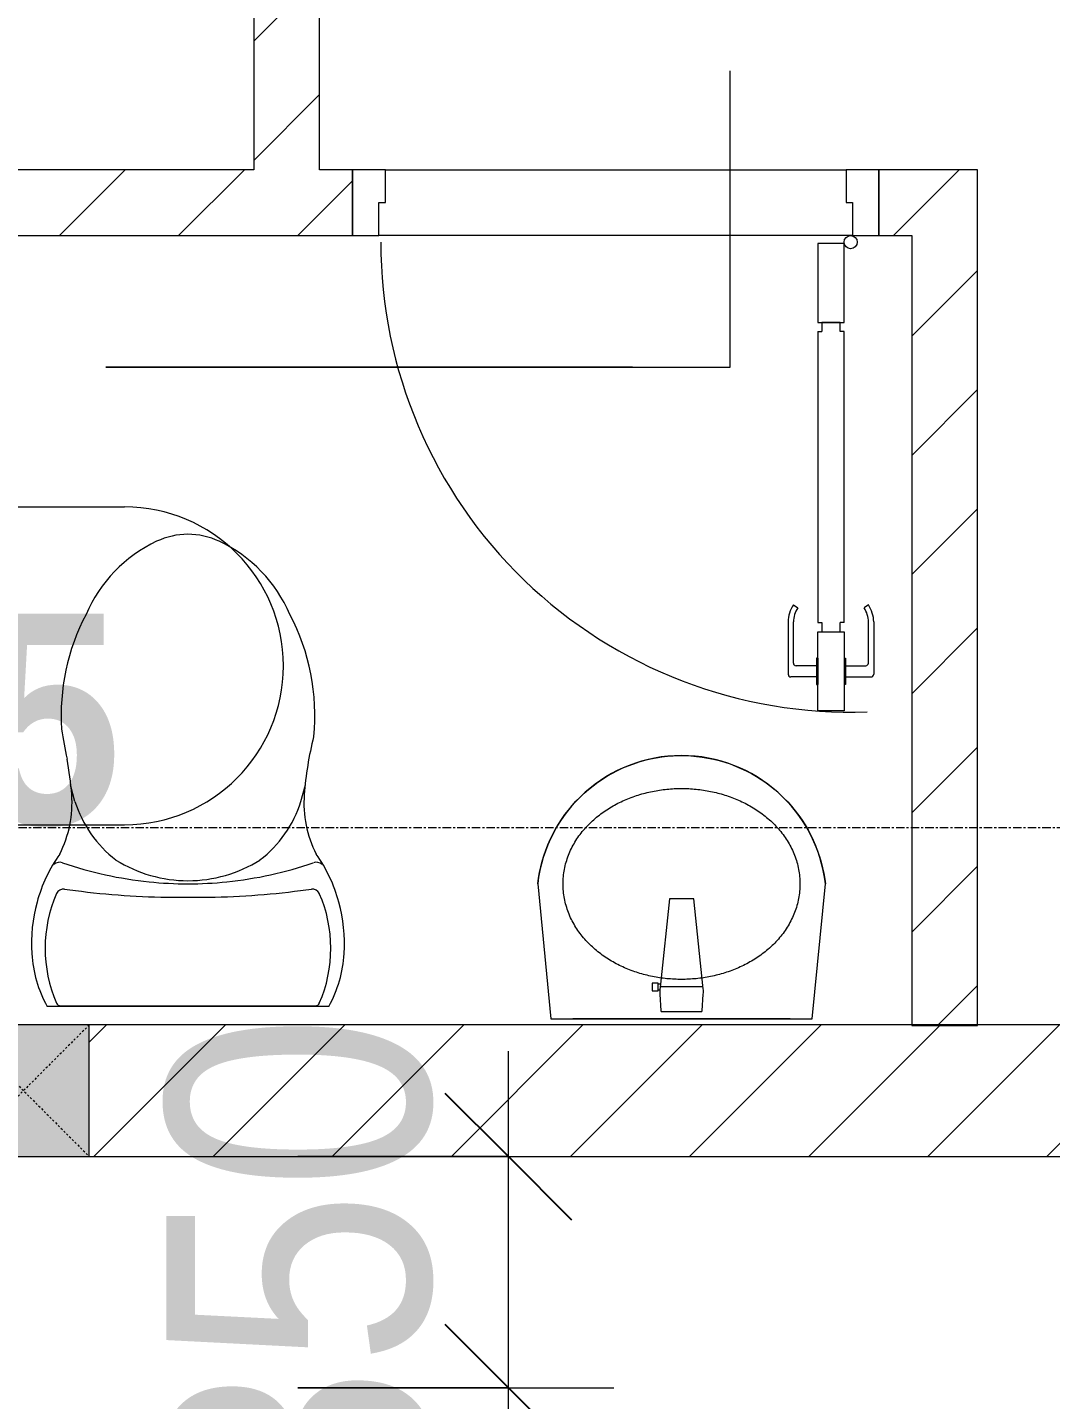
# Model space of a CAD drawing. Header units: millimetres. Extents: x 962 to 241049, y -15958 to 84407.
# Drawn here: x 136363 to 137917, y 36169 to 38253 of the extents above; entities that cross this region are included whole.
import ezdxf

# ---------------------------------------------------------------- set-up
doc = ezdxf.new("R2010")
doc.units = ezdxf.units.MM
doc.linetypes.add('Dash', pattern=[6, 3, -3])
doc.linetypes.add('Grid Line', pattern=[22.225, 12.7, -3.175, 3.175, -3.175])
for name, color, linetype, lineweight in [('0-1', 7, 'Continuous', 5), ('A-ANNO-DIMS', 211, 'Continuous', 9), ('A-ANNO-DIMS-160', 211, 'Continuous', 9), ('A-DETL-GENF-1', 9, 'Continuous', 9), ('A-DETL-THIN-2', 9, 'Continuous', 9), ('A-DOOR-1', 254, 'Continuous', 9), ('A-DOOR-2', 9, 'Continuous', 9), ('A-DOOR-IDEN', 31, 'Continuous', 9), ('A-FLOR-2', 9, 'Continuous', 9), ('A-WALL-1', 253, 'Continuous', 18), ('A-WALL-2', 9, 'Continuous', 9), ('A-WALL-3', 113, 'Continuous', 18), ('A-WALL-PATT-1', 10, 'Continuous', 9), ('A-WALL-PATT-2', 111, 'Continuous', 9), ('P-SANR-FIXT-1', 254, 'Continuous', 9), ('S-COLS', 52, 'Continuous', 9), ('S-COLS-6', 52, 'Continuous', 18), ('S-COLS-HDLN', 52, 'Dash', 9), ('S-GRID-1', 1, 'Grid Line', 9)]:
    doc.layers.add(name, color=color, linetype=linetype, lineweight=lineweight)
doc.styles.add('Arial_B_5', font='arialbd_0.ttf', dxfattribs={"width": 0.9, "height": 320})
doc.styles.add('UTM Avo', font='UTM Avo.ttf', dxfattribs={"width": 0.9, "height": 400})
doc.dimstyles.new('1_Dim_chi_tiet_2_5_1', dxfattribs={"dimscale": 304.8, "dimtxt": 399.720379, "dimasz": 0.629921, "dimexe": 0.524934, "dimexo": 0.0625, "dimgap": 0.052493, "dimtad": 1, "dimdec": 0, "dimrnd": 5, "dimzin": 0, "dimdsep": 46, "dimtxsty": 'UTM Avo', "dimblk1": 'OBLIQUE', "dimblk2": 'OBLIQUE', "dimsah": 1, "dimcen": 0.09, "dimdle": 0.524934, "dimazin": 0, "dimtfac": 1, "dimtdec": 4, "dimtix": 1, "dimtmove": 0, "dimatfit": 3, "dimfxl": 1.049869, "dimfxlon": 1, "dimtvp": 1, "dimtolj": 1, "dimtzin": 0, "dimarcsym": 2})
pattern_1 = [(45, (0, 0), (-90.50967, 90.50967), [])]

# ---------------------------------------------------------------- blocks, each defined once
blk = doc.blocks.new('DOOR_CW_01 CANH MO-PANEL KINH - DIG_02-800x2200-CỬA NHÔM KÍNH-400864-TKCS_MB TẦNG 1')
at = {"layer": 'A-DETL-GENF-1'}
for p, q in [((-347, 772), (-307, 772)), ((-347, 652), (-347, 772)), ((-307, 772), (-307, 652)), ((-349, 731.8), (-347, 731.8)), ((-349, 692.2), (-349, 731.8)), ((-347, 692.2), (-347, 731.8)), ((-307, 692.2), (-307, 731.8)), ((-305, 731.8), (-307, 731.8)), ((-305, 692.2), (-305, 731.8)), ((-392, 637), (-392, 716.5)), ((-349, 720.5), (-388, 720.5)), ((-305, 720.5), (-266, 720.5)), ((-262, 637), (-262, 716.5)), ((-384, 699.5), (-384, 637)), ((-349, 703.5), (-380, 703.5)), ((-347, 692.2), (-349, 692.2)), ((-307, 692.2), (-305, 692.2)), ((-305, 703.5), (-274, 703.5)), ((-270, 699.5), (-270, 637)), ((-307, 652), (-347, 652)), ((-313, 652), (-341, 652)), ((-341, 652), (-341, 638)), ((-313, 638), (-313, 652)), ((-347, 638), (-341, 638)), ((-347, 638), (-347, 196)), ((-307, 638), (-313, 638)), ((-307, 196), (-307, 638)), ((-383.9, 611.2), (-377.3, 615.8)), ((-270.1, 611.2), (-276.7, 615.8)), ((-347, 196), (-341, 196)), ((-341, 196), (-341, 182)), ((-307, 196), (-313, 196)), ((-313, 182), (-313, 196)), ((-307, 182), (-347, 182)), ((-347, 182), (-347, 62)), ((-341, 182), (-313, 182)), ((-307, 62), (-307, 182)), ((-347, 62), (-307, 62))]:
    blk.add_line(p, q, dxfattribs=at)
blk.add_circle((-357, 60), 10, dxfattribs=at)
for centre, radius, start, end in [((-357, 60), 714, 360, 92), ((-388, 716.5), 4, 90, 180), ((-266, 716.5), 4, 0, 90), ((-380, 699.5), 4, 90, 180), ((-274, 699.5), 4, 0, 90), ((-347, 637), 45, 180, 215), ((-347, 637), 37, 180, 215), ((-307, 637), 37, 325, 0), ((-307, 637), 45, 325, 0)]:
    blk.add_arc(centre, radius, start, end, dxfattribs=at)
at = {"layer": 'A-DOOR-2'}
for p, q in [((-360, 50), (-400, 50)), ((-400, 50), (-400, -50)), ((-360, 0), (-360, 50)), ((-357, 50), (-332, 50)), ((400, 50), (360, 50)), ((360, 50), (360, 0)), ((400, -50), (400, 50)), ((-350, 0), (-360, 0)), ((-350, -50), (-350, 0)), ((360, 0), (350, 0)), ((350, 0), (350, -50)), ((-400, -50), (-350, -50)), ((350, -50), (400, -50))]:
    blk.add_line(p, q, dxfattribs=at)
blk = doc.blocks.new('TOILET - TOILET-348229-TKCS_MB TẦNG 1')
at = {"layer": 'P-SANR-FIXT-1'}
for p, q in [((214.2, -19.1), (-214.2, -19.1)), ((194, -19.9), (-194, -19.9)), ((-171.7, -330.3), (-178.6, -355.5)), ((171.7, -330.3), (178.6, -355.5))]:
    blk.add_line(p, q, dxfattribs=at)
for centre, radius, start, end in [((-46.1, -111.1), 191.6, 151.2809, 176.4513), ((-193.7, -26.4), 6.48, 92.3168, 156.2862), ((193.7, -26.4), 6.48, 23.7138, 87.6832), ((46.1, -111.1), 191.6, 3.5487, 28.7191), ((-9.8, -107.2), 207.3, 156.2862, 203.7138), ((9.8, -107.2), 207.3, 336.2862, 23.7138), ((1.9, -114.1), 239.7, 176.4513, 195.2961), ((-1.9, -114.1), 239.7, 344.7039, 3.5487), ((-4, -115.7), 233.6, 195.2961, 215.2147), ((-14.3, -1400.4), 1215.6, 90.3974, 97.407), ((0, -3462.8), 3278, 89.6026, 90.3974), ((14.3, -1400.4), 1215.6, 82.593, 89.6026), ((4, -115.7), 233.6, 324.7853, 344.7039), ((-189.1, -185.5), 11.7, 205.4105, 277.5788), ((0.6, -792.1), 586.9, 95.8322, 108.9927), ((178.9, -2951.3), 2778.4, 97.2351, 97.5788), ((0, -786.7), 581.5, 84.1678, 95.8322), ((-0.6, -792.1), 586.9, 71.0073, 84.1678), ((-178.9, -2951.3), 2778.4, 82.4212, 82.7649), ((189.1, -185.5), 11.7, 262.4212, 334.5895), ((0, -416), 206.1, 90, 122.0732), ((0, -416), 206.1, 57.9268, 90), ((-195, -224.1), 13.8, 230.6724, 288.9927), ((-0.4, -384), 179.5, 127.4036, 162.5964), ((0.4, -384), 179.5, 17.4036, 52.5964), ((195, -224.1), 13.8, 251.0073, 309.3276), ((-343.5, -327.4), 167.3, 355.4559, 27.38), ((343.5, -327.4), 167.3, 152.62, 184.5441), ((-719.2, -297.5), 544.3, 346.0536, 355.4559), ((719.2, -297.5), 544.3, 184.5441, 190.2879), ((-1948.3, -805.1), 2171.2, 9.681, 10.8949), ((137.1, -461.2), 329.8, 174.3487, 207.6878), ((-137.1, -461.2), 329.8, 332.3122, 3.6835), ((45.1, -528.6), 217.6, 203.2216, 244.7718), ((-45.1, -528.6), 217.6, 295.2282, 336.7784), ((0, -624.4), 111.7, 244.7718, 295.2282)]:
    blk.add_arc(centre, radius, start, end, dxfattribs=at)
blk = doc.blocks.new('bonruatreo - Chậu rửa-348246-TKCS_MB TẦNG 1')
at = {"layer": 'P-SANR-FIXT-1'}
for p, q in [((-218.6, 205), (-198.4, 0)), ((198.4, 0), (218.6, 205)), ((-18.5, 182.5), (-32.2, 52.9)), ((18.5, 182.5), (-18.5, 182.5)), ((33, 45.4), (18.5, 182.5)), ((-35.6, 54.2), (-44.7, 54.2)), ((-44.7, 54.2), (-44.7, 42.8)), ((-44.7, 42.8), (-35.6, 42.8)), ((-35.6, 52.9), (-35.6, 54.2)), ((-32.2, 52.9), (-35.6, 52.9)), ((-35.6, 44.2), (-35.6, 52.9)), ((-35.6, 42.8), (-35.6, 44.2)), ((-35.6, 44.2), (-33.1, 44.2)), ((-32.2, 52.9), (-33.1, 44.2)), ((32.7, 48.5), (-32.7, 48.5)), ((-33, 37.3), (-31.4, 12.2)), ((31.4, 12.2), (33, 37.3)), ((-198.4, 0), (198.4, 0)), ((165, 0), (-165, 0)), ((-30.2, 11), (30.2, 11))]:
    blk.add_line(p, q, dxfattribs=at)
at = {"layer": 'P-SANR-FIXT-1', "flags": 128}
blk.add_lwpolyline([(-218.6, 205), (-217.4, 213.7), (-215.9, 222.4), (-214, 231), (-211.8, 239.5), (-209.3, 247.9), (-206.4, 256.2), (-203.2, 264.4), (-199.6, 272.5), (-195.8, 280.4), (-191.6, 288.1), (-187.1, 295.7), (-182.3, 303.1), (-177.3, 310.3), (-171.9, 317.3), (-166.3, 324.1), (-160.4, 330.6), (-154.2, 336.9), (-147.8, 342.9), (-141.2, 348.7), (-134.3, 354.2), (-127.3, 359.4), (-120, 364.4), (-112.5, 369), (-104.9, 373.4), (-97.1, 377.4), (-89.1, 381.2), (-81, 384.6), (-72.7, 387.6), (-64.4, 390.4), (-55.9, 392.8), (-47.3, 394.8), (-38.7, 396.6), (-30, 397.9), (-21.3, 399), (-12.5, 399.6), (-3.7, 400), (5.1, 399.9), (13.9, 399.6), (22.6, 398.8), (31.4, 397.8), (40.1, 396.3), (48.7, 394.5), (57.2, 392.4), (65.7, 390), (74, 387.2), (82.2, 384.1), (90.3, 380.6), (98.3, 376.8), (106.1, 372.7), (113.7, 368.3), (121.1, 363.6), (128.4, 358.7), (135.4, 353.4), (142.2, 347.8), (148.8, 342), (155.2, 335.9), (161.3, 329.6), (167.2, 323), (172.8, 316.2), (178.1, 309.2), (183.1, 302), (187.8, 294.6), (192.2, 287), (196.4, 279.2), (200.2, 271.3), (203.7, 263.2), (206.8, 255), (209.7, 246.6), (212.2, 238.2), (214.3, 229.7), (216.1, 221.1), (217.6, 212.4), (218.6, 205)], dxfattribs=at)
at = {"layer": 'P-SANR-FIXT-1'}
for centre, radius, start, end in [((0, 180), 220, 6.525, 173.475), ((5.5, 41.4), 38.7, 175.8543, 186.034), ((-5.5, 41.4), 38.7, 353.966, 6.034), ((-30.1, 12.3), 1.3, 183.5997, 268.7722), ((30.1, 12.3), 1.3, 271.2278, 356.4003)]:
    blk.add_arc(centre, radius, start, end, dxfattribs=at)
for points in [[(-180, 205), (-180, 212.4), (-178.6, 227.3), (-172.4, 248.8), (-162.5, 268.9), (-149.4, 287), (-133.8, 303), (-116.1, 316.6), (-96.9, 327.9), (-76.5, 336.8), (-55.2, 343.5), (-33.3, 347.9), (-11.2, 350.1), (11.1, 350.1), (33.3, 347.9), (55.2, 343.5), (76.5, 336.8), (96.9, 327.9), (116.1, 316.6), (133.8, 302.9), (149.5, 287), (162.5, 268.8), (172.4, 248.8), (178.6, 227.3), (180, 212.4), (180, 205)], [(180, 205), (180, 197.6), (178.6, 182.7), (172.4, 161.2), (162.5, 141.2), (149.5, 123), (133.8, 107.1), (116.1, 93.4), (96.9, 82.1), (76.5, 73.2), (55.2, 66.5), (33.3, 62.1), (11.1, 59.9), (-11.2, 59.9), (-33.3, 62.1), (-55.2, 66.5), (-76.5, 73.2), (-96.9, 82.1), (-116.1, 93.4), (-133.8, 107), (-149.4, 123), (-162.5, 141.1), (-172.4, 161.2), (-178.6, 182.7), (-180, 197.6), (-180, 205)]]:
    blk.add_open_spline(points, degree=3, dxfattribs=at)
blk = doc.blocks.new('NCV_TKTC_TANG 1_rvt-1-TKCS_MB TẦNG 1')
at = {"layer": 'A-WALL-PATT-1'}
h = blk.add_hatch(dxfattribs=at)
h.set_pattern_fill('FP_1', color=256, style=0, pattern_type=2)
h.set_pattern_definition(pattern_1)
h.paths.add_polyline_path([(73627.6, 38036.9), (73627.6, 40336.9), (73527.6, 40336.9), (73527.6, 38036.9)])
h = blk.add_hatch(dxfattribs=at)
h.set_pattern_fill('FP_1', color=256, style=0, pattern_type=2)
h.set_pattern_definition(pattern_1)
h.paths.add_polyline_path([(74527.6, 37936.9), (74527.6, 38036.9), (74477.6, 38036.9), (74477.6, 37936.9)])
h.paths.add_polyline_path([(73677.6, 37936.9), (73677.6, 38036.9), (72427.6, 38036.9), (72427.6, 37936.9), (73041.8, 37936.9)])
h = blk.add_hatch(dxfattribs=at)
h.set_pattern_fill('FP_1', color=256, style=0, pattern_type=2)
h.set_pattern_definition(pattern_1)
h.paths.add_polyline_path([(74627.6, 36736.9), (74627.6, 38036.9), (74527.6, 38036.9), (74527.6, 36736.9)])
at = {"layer": 'A-DETL-THIN-2'}
for p, q in [((74251.4, 37736.9), (74251.4, 38186.9)), ((74103, 37736.9), (73303, 37736.9)), ((73303, 37736.9), (74251.4, 37736.9))]:
    blk.add_line(p, q, dxfattribs=at)
at = {"layer": 'A-FLOR-2'}
blk.add_line((73727.6, 38036.9), (74427.6, 38036.9), dxfattribs=at)
at = {"layer": 'A-WALL-1'}
for p, q in [((73527.6, 40336.9), (73527.6, 38036.9)), ((73627.6, 38036.9), (73627.6, 40336.9)), ((73527.6, 38036.9), (72427.6, 38036.9)), ((73677.6, 38036.9), (73627.6, 38036.9)), ((73677.6, 37936.9), (73677.6, 38036.9)), ((74527.6, 38036.9), (74477.6, 38036.9)), ((74477.6, 38036.9), (74477.6, 37936.9)), ((74627.6, 38036.9), (74527.6, 38036.9)), ((74627.6, 36736.9), (74627.6, 38036.9)), ((72427.6, 37936.9), (73677.6, 37936.9)), ((74477.6, 37936.9), (74527.6, 37936.9)), ((74527.6, 37936.9), (74527.6, 36736.9)), ((74527.6, 36736.9), (74627.6, 36736.9))]:
    blk.add_line(p, q, dxfattribs=at)
at = {"layer": 'A-WALL-2'}
for p, q in [((73727.6, 38036.9), (74427.6, 38036.9)), ((74437.6, 37936.9), (73717.6, 37936.9))]:
    blk.add_line(p, q, dxfattribs=at)
at = {"layer": 'A-DOOR-1', "rotation": 180}
blk.add_blockref('DOOR_CW_01 CANH MO-PANEL KINH - DIG_02-800x2200-CỬA NHÔM KÍNH-400864-TKCS_MB TẦNG 1', (74077.6, 37986.9), dxfattribs=at)
at = {"layer": 'P-SANR-FIXT-1', "rotation": 180}
blk.add_blockref('TOILET - TOILET-348229-TKCS_MB TẦNG 1', (73427.6, 36746.9), dxfattribs=at)
at = {"layer": 'P-SANR-FIXT-1'}
blk.add_blockref('bonruatreo - Chậu rửa-348246-TKCS_MB TẦNG 1', (74177.6, 36746.9), dxfattribs=at)
blk = doc.blocks.new('G1_SOF - BO TRU - 200x200-V240-TKCS_MB TẦNG 1')
at = {"layer": 'S-COLS'}
blk.add_hatch(color=256, dxfattribs=at).paths.add_polyline_path([(-100, -100), (100, -100), (100, 100), (-100, 100), (-100, -53)])
at = {"layer": 'S-COLS-6'}
for p, q in [((100, 100), (-100, 100)), ((-100, 100), (-100, -100)), ((100, -100), (100, 100)), ((-100, -100), (100, -100))]:
    blk.add_line(p, q, dxfattribs=at)
at = {"layer": 'S-COLS-HDLN'}
for p, q in [((100, 100), (-100, -100)), ((-100, 100), (100, -100))]:
    blk.add_line(p, q, dxfattribs=at)
blk = doc.blocks.new('STN_Door Tag - STN_Door Tag-1788670-TKCS_MB TẦNG 1')
at = {"layer": 'A-DOOR-IDEN'}
for p, q in [((-3.37, 1.495), (3.431, 1.495)), ((-3.37, -1.524), (3.431, -1.524))]:
    blk.add_line(p, q, dxfattribs=at)
for centre, start, end in [((-3.37, -0.015), 90, 270), ((3.431, -0.015), 270, 90)]:
    blk.add_arc(centre, 1.509, start, end, dxfattribs=at)
blk = doc.blocks.new('DIMBLOCK315-TKCS_MB TẦNG 1')
at = {"layer": 'A-ANNO-DIMS-160'}
for p, q in [((137093.5, 36026.5), (137093.5, 36697.8)), ((136773.5, 36537.8), (137253.5, 36537.8)), ((137093.5, 36537.8), (136773.5, 36537.8)), ((136773.5, 36186.5), (137253.5, 36186.5)), ((137093.5, 36186.5), (136773.5, 36186.5))]:
    blk.add_line(p, q, dxfattribs=at)
at = {"layer": 'A-ANNO-DIMS-160', "lineweight": 25}
for p, q in [((137093.5, 36537.8), (136997.5, 36633.8)), ((137093.5, 36537.8), (137189.5, 36441.8)), ((137093.5, 36186.5), (136997.5, 36282.5)), ((137093.5, 36186.5), (137189.5, 36090.5))]:
    blk.add_line(p, q, dxfattribs=at)
at = {"layer": 'A-ANNO-DIMS-160', "color": 0, "insert": (136573.9, 35951.3), "char_height": 400, "width": 985.977, "attachment_point": 1, "rotation": 90, "line_spacing_factor": 1.110334, "style": 'UTM Avo'}
blk.add_mtext('350', dxfattribs=at)
blk = doc.blocks.new('_Oblique')
at = {"color": 0, "linetype": 'ByBlock', "lineweight": -2}
blk.add_line((-0.5, -0.5), (0.5, 0.5), dxfattribs=at)

msp = doc.modelspace()

# ---------------------------------------------------------------- hatches: boundary and pattern name
at = {"layer": 'A-WALL-PATT-2'}
h = msp.add_hatch(dxfattribs=at)
h.set_pattern_fill('FP_1', color=256, style=0, pattern_type=2)
h.set_pattern_definition([(45, (63179.03, 0), (-90.50967, 90.50967), [])])
h.paths.add_polyline_path([(140250.8, 36537.8), (140356.6, 36537.8), (140356.6, 36737.8), (136456.6, 36737.8), (136456.6, 36537.8), (138638.8, 36537.8)])
h.paths.add_polyline_path([(135406.6, 36537.8), (136256.6, 36537.8), (136256.6, 36737.8), (135256.6, 36737.8), (135256.6, 36537.8)])
h.paths.add_polyline_path([(134166.6, 36537.8), (134166.6, 36737.8), (132431.6, 36737.8), (132431.6, 36537.8), (133802.8, 36537.8)])

# ---------------------------------------------------------------- linework, layer by layer
at = {"layer": 'A-WALL-3'}
for p, q in [((140356.6, 36737.8), (136456.6, 36737.8)), ((136456.6, 36537.8), (140356.6, 36537.8))]:
    msp.add_line(p, q, dxfattribs=at)
at = {"layer": 'S-GRID-1'}
msp.add_line((192368.8, 37036.9), (96265.8, 37036.9), dxfattribs=at)

# ---------------------------------------------------------------- block references
at = {"layer": '0-1'}
msp.add_blockref('NCV_TKTC_TANG 1_rvt-1-TKCS_MB TẦNG 1', (63179, 0), dxfattribs=at)
at = {"layer": 'A-DOOR-IDEN', "xscale": 159.9999999999999, "yscale": 159.9999999999999, "zscale": 159.9999999999999}
msp.add_blockref('STN_Door Tag - STN_Door Tag-1788670-TKCS_MB TẦNG 1', (135961.2, 37285.6), dxfattribs=at)
at = {"layer": 'S-COLS'}
msp.add_blockref('G1_SOF - BO TRU - 200x200-V240-TKCS_MB TẦNG 1', (136356.6, 36637.8), dxfattribs=at)

# ---------------------------------------------------------------- texts
at = {"layer": 'A-DOOR-IDEN', "insert": (135958, 37200.2), "char_height": 320, "width": 1124.64, "attachment_point": 5, "line_spacing_factor": 0.936439, "style": 'Arial_B_5'}
msp.add_mtext('\\pt7.2,14.4,21.6,28.8,36,43.2,50.4,57.6,64.8,72,79.2,86.4,93.6,100.8,108,115.2,122.4,129.6,136.8,144,151.2,158.4,165.6,172.8,180,187.2,194.4,201.6,208.8,216,223.2,230.4;FD.05', dxfattribs=at)

# ---------------------------------------------------------------- dimensions: what is measured, and where the dimension line sits
at = {"layer": 'A-ANNO-DIMS'}
dim = msp.add_linear_dim(base=(137093.5, 36537.8), p1=(136773.5, 36186.5), p2=(136773.5, 36537.8), angle=90, dimstyle='1_Dim_chi_tiet_2_5_1', override={"dimpost": '<>', "dimfxl": 351.280467}, dxfattribs=at)
dim.commit()
dim.dimension.update_dxf_attribs({"geometry": 'DIMBLOCK315-TKCS_MB TẦNG 1', "text_midpoint": (136870.5, 36362.1)})

doc.saveas('drawing.dxf')
